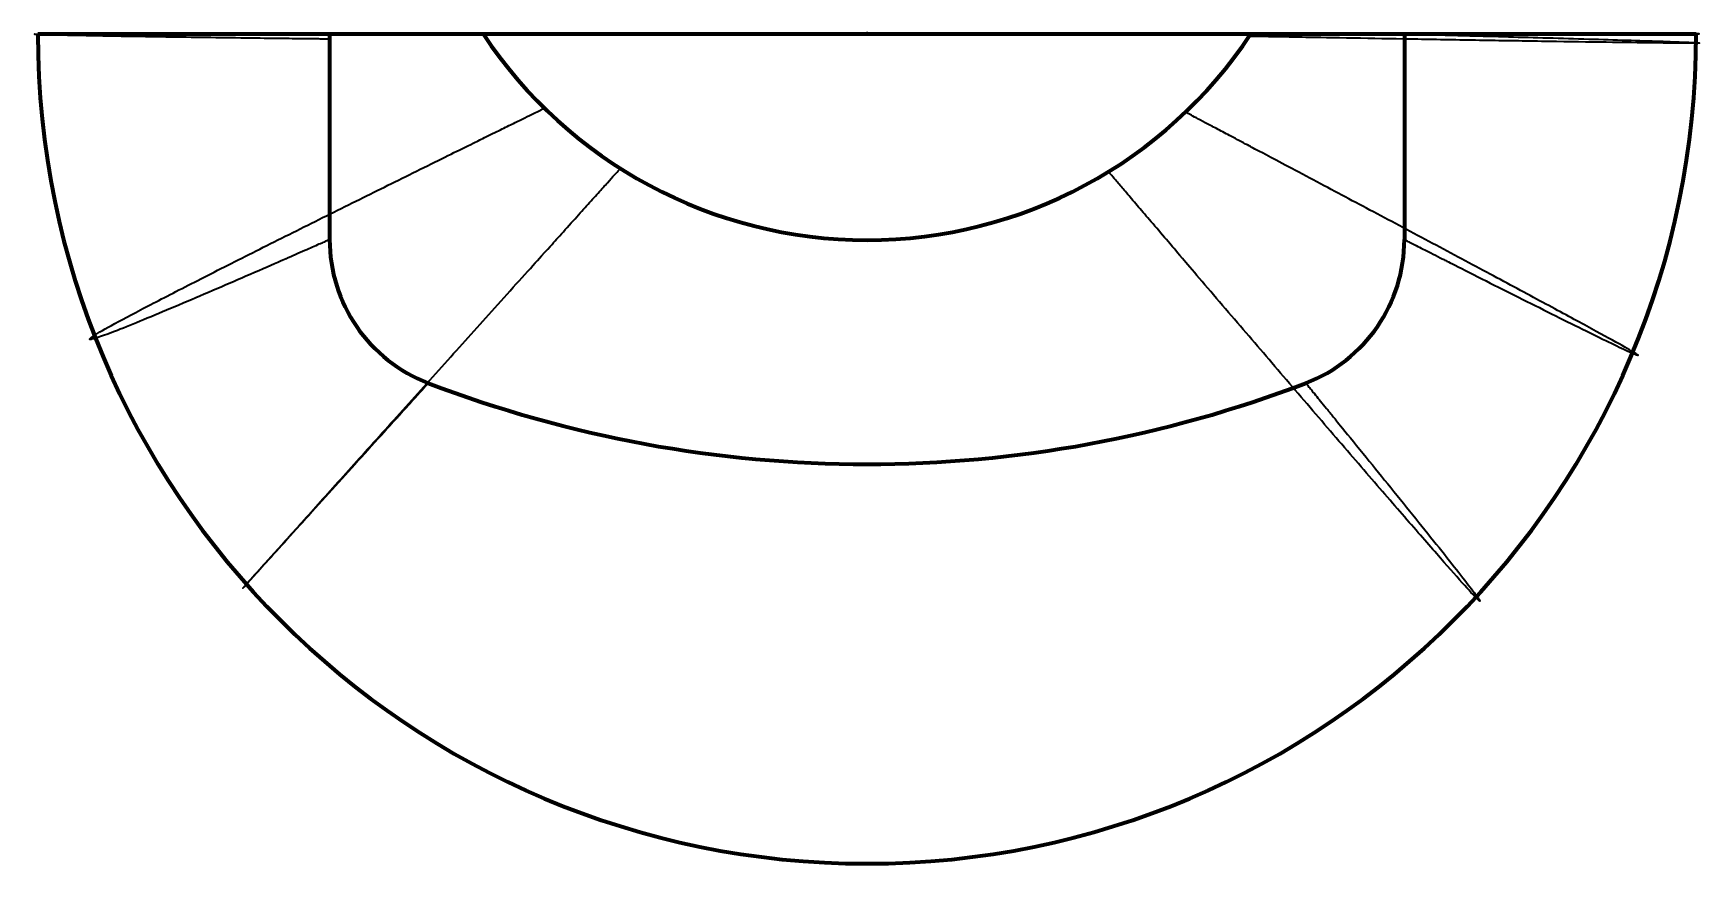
# Model space of a CAD drawing. Header units: inches. Extents: x -2.71 to 2.71, y -2.7 to 0.
import ezdxf

# ---------------------------------------------------------------- set-up
doc = ezdxf.new("R2010")
doc.units = ezdxf.units.IN
doc.header["$MEASUREMENT"] = 0
doc.layers.add('1', color=7, linetype='Continuous', true_color=0xffffff)
doc.layers.add('61', color=7, linetype='Continuous', true_color=0xffffff)

msp = doc.modelspace()

# ---------------------------------------------------------------- linework, layer by layer
at = {"layer": '1', "color": 163, "linetype": 'Continuous', "lineweight": 70}
for p, q in [((-2.7, 0), (2.7, 0)), ((-1.75, 0, 4), (1.75, 0, 4)), ((-1.75, 0, 4), (-1.75, -0.6692, 4)), ((-1.25, 0, -4), (1.25, 0, -4)), ((1.75, 0, 4), (1.75, -0.6692, 4))]:
    msp.add_line(p, q, dxfattribs=at)
at = {"layer": '1', "color": 252, "linetype": 'Continuous', "lineweight": 35}
for p, q in [((-1.75, 0, 4), (1.7298, 0, 4)), ((1.25, 0, -4), (-1.238, 0, -4))]:
    msp.add_line(p, q, dxfattribs=at)
at = {"layer": '1', "color": 163, "linetype": 'Continuous', "lineweight": 70}
for centre, radius, start, end in [((0, 0), 2.7, 180, 0), ((0, 0.8292, -4), 1.5, 213.5573, 326.4427), ((-1.25, -0.6692, 4), 0.5, 180, 249.0752), ((1.25, -0.6692, 4), 0.5, 290.9248, 0), ((0, 2.6, 4), 4, 249.0752, 290.9248)]:
    msp.add_arc(centre, radius, start, end, dxfattribs=at)
at = {"layer": '1', "color": 252, "linetype": 'Continuous', "lineweight": 35}
for points, weights, degree in [([(-1.75, -0.0168, 4), (-1.75, -0.0168, 2.6437), (-4.0416, 0.0093, 0.0644), (-1.25, 0, -2.717), (-1.25, 0, -4)], [1.01984378402, 1.01984378402, 0.947051024767, 1.09525524332, 1.09525524332], 3), ([(-1.25, 0, -4), (-1.2077, -0.0638, -4), (-1.1603, -0.1258, -4), (-1.1079, -0.1852, -4), (-1.0505, -0.2416, -4)], [1.09525524332, 1.06603976111, 1.03914765416, 1.01457892247, 0.992333566043], 4), ([(1.75, 0, 4), (1.75, 0, 2.6436), (4.0389, -0.059, 0.0566), (1.2449, -0.0077, -2.7122), (1.2449, -0.0077, -4)], [1.01984378402, 1.01984378402, 0.948787282054, 1.09164966939, 1.09164966939], 3), ([(1.0371, -0.2546, -4), (1.097, -0.1972, -4), (1.1516, -0.1365, -4), (1.2009, -0.0732, -4), (1.2449, -0.0077, -4)], [0.987333414844, 1.00974577327, 1.03460260184, 1.06190390055, 1.09164966939], 4), ([(-1.75, -0.6692, 4), (-1.75, -0.6692, 2.6525), (-3.6362, -1.5054, -0.1566), (-1.0505, -0.2416, -2.561), (-1.0505, -0.2416, -4)], [1.01984378402, 1.01984378402, 0.989507833125, 0.992333566043, 0.992333566043], 3), ([(-1.0505, -0.2416, -4), (-0.9951, -0.2959, -4), (-0.9353, -0.3471, -4), (-0.8713, -0.3945, -4), (-0.8033, -0.4376, -4)], [0.992333566043, 0.971779290133, 0.953208572603, 0.936621413453, 0.922017812682], 4), ([(0.7862, -0.4483, -4), (0.8551, -0.4059, -4), (0.92, -0.3591, -4), (0.9807, -0.3085, -4), (1.0371, -0.2546, -4)], [0.918478230233, 0.932716688816, 0.948938705779, 0.967144281122, 0.987333414844], 4), ([(1.75, -0.6692, 4), (1.75, -0.6692, 2.6523), (3.5929, -1.6053, -0.1667), (1.0371, -0.2546, -2.5523), (1.0371, -0.2546, -4)], [1.01984378402, 1.01984378402, 0.99158128552, 0.987333414844, 0.987333414844], 3), ([(-1.4286, -1.1362, 4), (-1.4286, -1.1362, 2.6486), (-2.857, -2.7172, -0.2938), (-0.8033, -0.4376, -2.4258), (-0.8033, -0.4376, -4)], [1.01984378402, 1.01984378402, 1.02468580518, 0.922017812682, 0.922017812682], 3), ([(1.4286, -1.1362, 4), (1.4286, -1.1362, 2.6481), (2.7848, -2.792, -0.3003), (0.7862, -0.4483, -2.4183), (0.7862, -0.4483, -4)], [1.01984378402, 1.01984378402, 1.02689544611, 0.918478230233, 0.918478230233], 3), ([(-1.4286, -1.1362, 4), (-1.5738, -1.0807, 4), (-1.6893, -0.9715, 4), (-1.75, -0.8246, 4), (-1.75, -0.6692, 4)], [1.01984378402, 0.929972330435, 0.900015179241, 0.929972330435, 1.01984378402], 4), ([(1.75, -0.6692, 4), (1.75, -0.8246, 4), (1.6893, -0.9715, 4), (1.5738, -1.0807, 4), (1.4286, -1.1362, 4)], [1.01984378402, 0.929972330435, 0.900015179241, 0.929972330435, 1.01984378402], 4)]:
    msp.add_rational_spline(points, weights, degree=degree, dxfattribs=at)
at = {"layer": '1', "color": 252, "linetype": 'Continuous', "lineweight": 35, "extrusion": (-1.19323e-12, -1, -7.63739e-14)}
msp.add_rational_spline([(-1.75, 0, 4), (-1.75, 0, 2.6456), (-3.9935, 0, 0.0641), (-1.238, 0, -2.7184), (-1.238, 0, -4)], [1.01984378402, 1.01984378402, 0.947051024767, 1.09525524332, 1.09525524332], degree=3, dxfattribs=at)
at = {"layer": '1', "color": 252, "linetype": 'Continuous', "lineweight": 35}
for points in [[(-1.75, -0.0168, 4), (-1.75, -0.0126, 4), (-1.75, -0.0084, 4), (-1.75, -0.0042, 4), (-1.75, 0, 4)], [(-1.238, 0, -4), (-1.241, 0, -4), (-1.244, 0, -4), (-1.247, 0, -4), (-1.25, 0, -4)], [(1.7298, 0, 4), (1.7348, 0, 4), (1.7399, 0, 4), (1.7449, 0, 4), (1.75, 0, 4)], [(1.75, 0, 4), (1.75, -0.1673, 4), (1.75, -0.3346, 4), (1.75, -0.5019, 4), (1.75, -0.6692, 4)], [(-1.75, -0.6692, 4), (-1.75, -0.5061, 4), (-1.75, -0.343, 4), (-1.75, -0.1799, 4), (-1.75, -0.0168, 4)]]:
    msp.add_open_spline(points, degree=4, dxfattribs=at)
at = {"layer": '1', "color": 252, "linetype": 'Continuous', "lineweight": 35, "extrusion": (-1.1654e-12, 1, 6.97832e-14)}
msp.add_rational_spline([(1.25, 0, -4), (1.25, 0, -2.717), (4.0527, 0, 0.0653), (1.7298, 0, 2.6421), (1.7298, 0, 4)], [1.09525524332, 1.09525524332, 0.947051024767, 1.01984378402, 1.01984378402], degree=3, dxfattribs=at)
at = {"layer": '1', "color": 252, "linetype": 'Continuous', "lineweight": 35, "extrusion": (-1.16498e-10, 7.79095e-11, -1)}
msp.add_rational_spline([(1.2449, -0.0077, -4), (1.2462, -0.0058, -4), (1.2474, -0.0038, -4), (1.2487, -0.0019, -4), (1.25, 0, -4)], [1.09164966939, 1.09254772071, 1.09344800013, 1.09435050767, 1.09525524332], degree=4, dxfattribs=at)
at = {"layer": '1', "color": 252, "linetype": 'Continuous', "lineweight": 35}
for points, weights, knots in [([(-0.8033, -0.4376, -4), (-0.7372, -0.4795, -4), (-0.6678, -0.5171, -4), (-0.5953, -0.55, -4), (-0.2683, -0.6708, -4), (0, -0.7032, -4), (0.2683, -0.6708, -4), (0.5904, -0.5518, -4), (0.6584, -0.5213, -4), (0.7238, -0.4867, -4), (0.7862, -0.4483, -4)], [0.922017812682, 0.908261500486, 0.896265255006, 0.886029076243, 0.850340179306, 0.841269251009, 0.850340179306, 0.885476934746, 0.894939135935, 0.905939567764, 0.918478230233], [0, 0, 0, 0, 0, 0.194349, 0.194349, 0.194349, 0.818311, 0.818311, 0.818311, 1, 1, 1, 1, 1]), ([(1.4286, -1.1362, 4), (1.3066, -1.1828, 4), (1.1823, -1.2243, 4), (1.0559, -1.2604, 4), (0.4795, -1.3978, 4), (0.0188, -1.4355, 4), (-0.4423, -1.4021, 4), (-1.0293, -1.2679, 4), (-1.1649, -1.2301, 4), (-1.2981, -1.1861, 4), (-1.4286, -1.1362, 4)], [1.01984378402, 1.01373368625, 1.00836367947, 1.00373376367, 0.986485362415, 0.981855401885, 0.985954057251, 1.00277670749, 1.00761890973, 1.01330793524, 1.01984378402], [0, 0, 0, 0, 0, 0.181689, 0.181689, 0.181689, 0.805651, 0.805651, 0.805651, 1, 1, 1, 1, 1])]:
    msp.add_rational_spline(points, weights, degree=4, knots=knots, dxfattribs=at)
at = {"layer": '61', "color": 23, "linetype": 'Continuous', "lineweight": 100}
msp.add_point((0, 0), dxfattribs=at)

doc.saveas('drawing.dxf')
